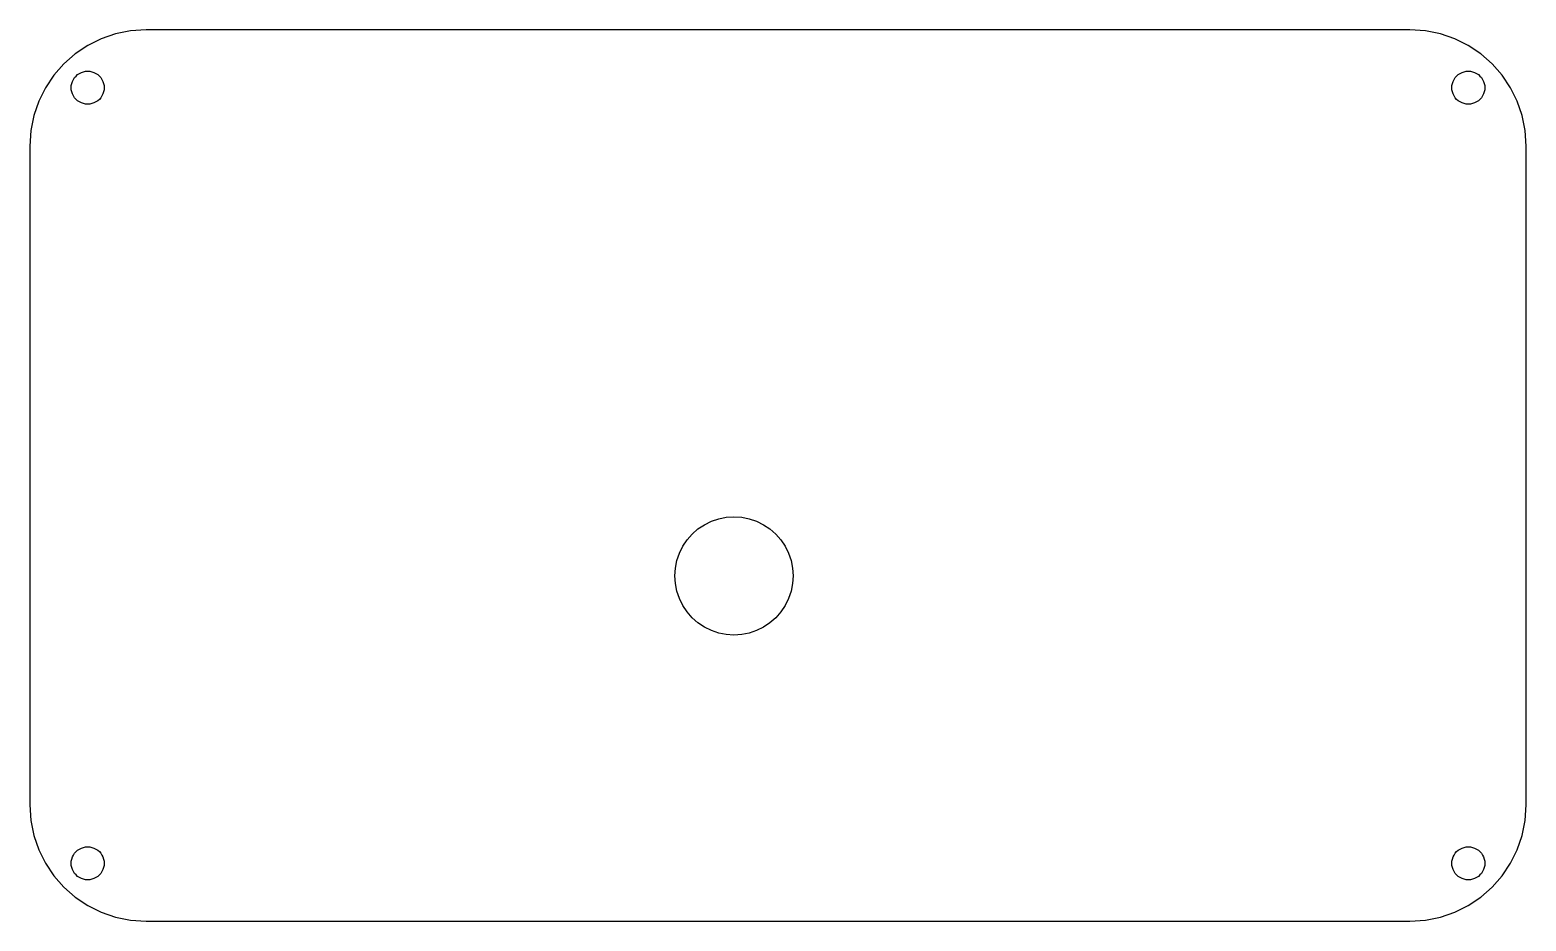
# Model space of a CAD drawing. Extents: x 2 to 110, y 2 to 66.
import ezdxf

# ---------------------------------------------------------------- set-up
doc = ezdxf.new("R2010")
doc.units = 0
doc.layers.get('0').update_dxf_attribs({"linetype": 'CONTINUOUS'})

msp = doc.modelspace()

# ---------------------------------------------------------------- linework, layer by layer
for points in [[(101.948, 1.6), (103.096, 1.67527), (104.173, 1.88954), (105.213, 2.24258), (106.198, 2.72836), (107.112, 3.33856), (107.937, 4.06273), (108.661, 4.88849), (109.272, 5.80172), (109.757, 6.78677), (110.11, 7.82681), (110.325, 8.90403), (110.4, 10.0524), (110.4, 57.9476), (110.325, 59.096), (110.11, 60.1732), (109.757, 61.2132), (109.272, 62.1983), (108.661, 63.1115), (107.937, 63.9373), (107.112, 64.6614), (106.198, 65.2716), (105.213, 65.7574), (104.173, 66.1105), (103.096, 66.3247), (101.948, 66.4), (10.0524, 66.4), (8.90403, 66.3247), (7.82681, 66.1105), (6.78677, 65.7574), (5.80172, 65.2716), (4.88849, 64.6614), (4.06273, 63.9373), (3.33856, 63.1115), (2.72836, 62.1983), (2.24258, 61.2132), (1.88954, 60.1732), (1.67527, 59.096), (1.6, 57.9476), (1.6, 10.0524), (1.67527, 8.90403), (1.88954, 7.82681), (2.24258, 6.78677), (2.72836, 5.80172), (3.33856, 4.88849), (4.06273, 4.06273), (4.88849, 3.33856), (5.80172, 2.72836), (6.78677, 2.24258), (7.82681, 1.88954), (8.90403, 1.67527), (10.0524, 1.6)], [(5.64337, 61.0103), (5.48942, 61.0409), (5.34078, 61.0913), (5.2, 61.1608), (5.06949, 61.248), (4.95147, 61.3515), (4.84798, 61.4695), (4.76077, 61.6), (4.69134, 61.7408), (4.64089, 61.8894), (4.61027, 62.0434), (4.6, 62.2), (4.61027, 62.3566), (4.64089, 62.5106), (4.69134, 62.6592), (4.76077, 62.8), (4.84798, 62.9305), (4.95147, 63.0485), (5.06949, 63.152), (5.2, 63.2392), (5.34078, 63.3087), (5.48942, 63.3591), (5.64337, 63.3897), (5.8, 63.4), (5.95663, 63.3897), (6.11058, 63.3591), (6.25922, 63.3087), (6.4, 63.2392), (6.53051, 63.152), (6.64853, 63.0485), (6.75202, 62.9305), (6.83923, 62.8), (6.90866, 62.6592), (6.95911, 62.5106), (6.98973, 62.3566), (7, 62.2), (6.98973, 62.0434), (6.95911, 61.8894), (6.90866, 61.7408), (6.83923, 61.6), (6.75202, 61.4695), (6.64853, 61.3515), (6.53051, 61.248), (6.4, 61.1608), (6.25922, 61.0913), (6.11058, 61.0409), (5.95663, 61.0103), (5.8, 61)], [(106.043, 61.0103), (105.889, 61.0409), (105.741, 61.0913), (105.6, 61.1608), (105.469, 61.248), (105.351, 61.3515), (105.248, 61.4695), (105.161, 61.6), (105.091, 61.7408), (105.041, 61.8894), (105.01, 62.0434), (105, 62.2), (105.01, 62.3566), (105.041, 62.5106), (105.091, 62.6592), (105.161, 62.8), (105.248, 62.9305), (105.351, 63.0485), (105.469, 63.152), (105.6, 63.2392), (105.741, 63.3087), (105.889, 63.3591), (106.043, 63.3897), (106.2, 63.4), (106.357, 63.3897), (106.511, 63.3591), (106.659, 63.3087), (106.8, 63.2392), (106.931, 63.152), (107.049, 63.0485), (107.152, 62.9305), (107.239, 62.8), (107.309, 62.6592), (107.359, 62.5106), (107.39, 62.3566), (107.4, 62.2), (107.39, 62.0434), (107.359, 61.8894), (107.309, 61.7408), (107.239, 61.6), (107.152, 61.4695), (107.049, 61.3515), (106.931, 61.248), (106.8, 61.1608), (106.659, 61.0913), (106.511, 61.0409), (106.357, 61.0103), (106.2, 61)], [(52.2387, 22.4368), (51.6871, 22.5465), (51.1545, 22.7273), (50.65, 22.9761), (50.1823, 23.2886), (49.7594, 23.6594), (49.3886, 24.0823), (49.0761, 24.55), (48.8273, 25.0545), (48.6465, 25.5871), (48.5368, 26.1387), (48.5, 26.7), (48.5368, 27.2613), (48.6465, 27.8129), (48.8273, 28.3455), (49.0761, 28.85), (49.3886, 29.3177), (49.7594, 29.7406), (50.1823, 30.1114), (50.65, 30.4239), (51.1545, 30.6727), (51.6871, 30.8535), (52.2387, 30.9632), (52.8, 31), (53.3613, 30.9632), (53.9129, 30.8535), (54.4455, 30.6727), (54.95, 30.4239), (55.4177, 30.1114), (55.8406, 29.7406), (56.2114, 29.3177), (56.5239, 28.85), (56.7727, 28.3455), (56.9535, 27.8129), (57.0632, 27.2613), (57.1, 26.7), (57.0632, 26.1387), (56.9535, 25.5871), (56.7727, 25.0545), (56.5239, 24.55), (56.2114, 24.0823), (55.8406, 23.6594), (55.4177, 23.2886), (54.95, 22.9761), (54.4455, 22.7273), (53.9129, 22.5465), (53.3613, 22.4368), (52.8, 22.4)], [(5.64337, 4.61027), (5.48942, 4.64089), (5.34078, 4.69134), (5.2, 4.76077), (5.06949, 4.84798), (4.95147, 4.95147), (4.84798, 5.06949), (4.76077, 5.2), (4.69134, 5.34078), (4.64089, 5.48942), (4.61027, 5.64337), (4.6, 5.8), (4.61027, 5.95663), (4.64089, 6.11058), (4.69134, 6.25922), (4.76077, 6.4), (4.84798, 6.53051), (4.95147, 6.64853), (5.06949, 6.75202), (5.2, 6.83923), (5.34078, 6.90866), (5.48942, 6.95911), (5.64337, 6.98973), (5.8, 7), (5.95663, 6.98973), (6.11058, 6.95911), (6.25922, 6.90866), (6.4, 6.83923), (6.53051, 6.75202), (6.64853, 6.64853), (6.75202, 6.53051), (6.83923, 6.4), (6.90866, 6.25922), (6.95911, 6.11058), (6.98973, 5.95663), (7, 5.8), (6.98973, 5.64337), (6.95911, 5.48942), (6.90866, 5.34078), (6.83923, 5.2), (6.75202, 5.06949), (6.64853, 4.95147), (6.53051, 4.84798), (6.4, 4.76077), (6.25922, 4.69134), (6.11058, 4.64089), (5.95663, 4.61027), (5.8, 4.6)], [(106.043, 4.61027), (105.889, 4.64089), (105.741, 4.69134), (105.6, 4.76077), (105.469, 4.84798), (105.351, 4.95147), (105.248, 5.06949), (105.161, 5.2), (105.091, 5.34078), (105.041, 5.48942), (105.01, 5.64337), (105, 5.8), (105.01, 5.95663), (105.041, 6.11058), (105.091, 6.25922), (105.161, 6.4), (105.248, 6.53051), (105.351, 6.64853), (105.469, 6.75202), (105.6, 6.83923), (105.741, 6.90866), (105.889, 6.95911), (106.043, 6.98973), (106.2, 7), (106.357, 6.98973), (106.511, 6.95911), (106.659, 6.90866), (106.8, 6.83923), (106.931, 6.75202), (107.049, 6.64853), (107.152, 6.53051), (107.239, 6.4), (107.309, 6.25922), (107.359, 6.11058), (107.39, 5.95663), (107.4, 5.8), (107.39, 5.64337), (107.359, 5.48942), (107.309, 5.34078), (107.239, 5.2), (107.152, 5.06949), (107.049, 4.95147), (106.931, 4.84798), (106.8, 4.76077), (106.659, 4.69134), (106.511, 4.64089), (106.357, 4.61027), (106.2, 4.6)]]:
    msp.add_lwpolyline(points, close=True)

doc.saveas('drawing.dxf')
